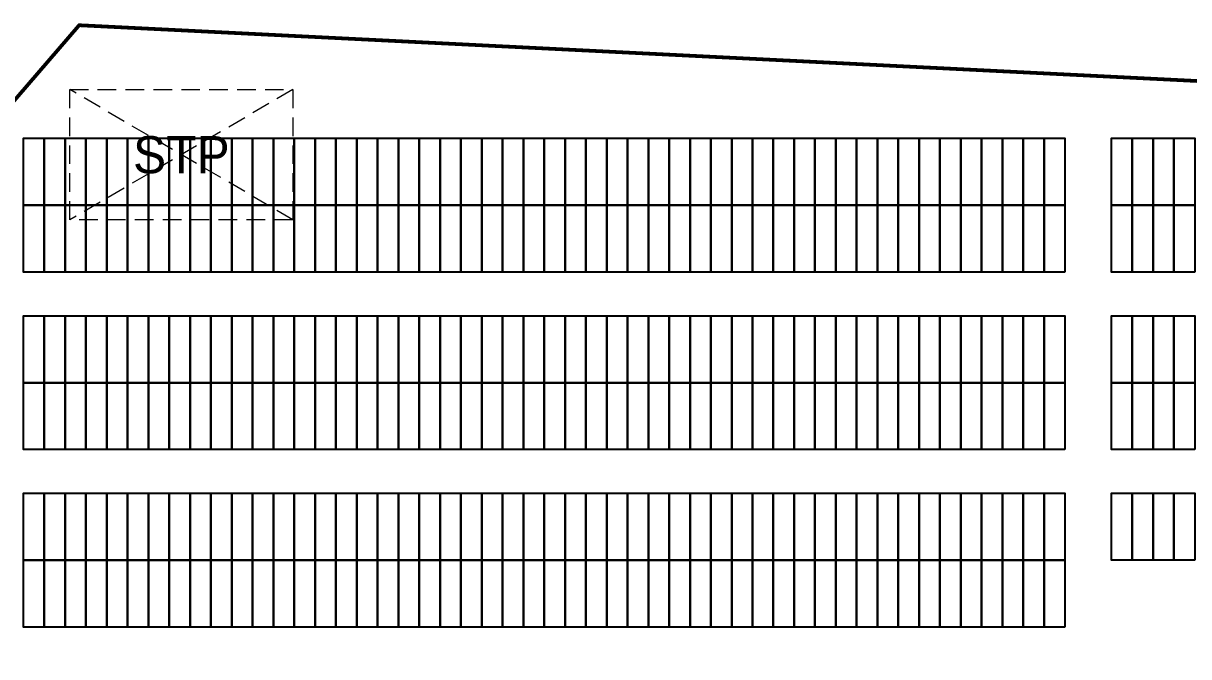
# Model space of a CAD drawing. Header units: metres. Extents: x -1744 to -758, y -4183 to -3914.
# Drawn here: x -1555.07 to -1523.74, y -4009.45 to -3992.43 of the extents above; entities that cross this region are included whole.
import ezdxf
from ezdxf.enums import TextEntityAlignment as Align

# ---------------------------------------------------------------- set-up
doc = ezdxf.new("R2010")
doc.units = ezdxf.units.M
doc.linetypes.add('HIDDEN', pattern=[0.375, 0.25, -0.125])
for name, color, linetype in [('BLK_1_LVL_0_FRONT_SETBACK', 2, 'Continuous'), ('CYCLE_PARKING', 250, 'Continuous'), ('PLOT_BOUNDARY', 70, 'Continuous'), ('TEXT NOTES', 200, 'Continuous'), ('WALL', 7, 'Continuous')]:
    doc.layers.add(name, color=color, linetype=linetype)
doc.layers.add('ELE-', color=5, linetype='Continuous', lineweight=9)
doc.styles.add('NOTES8-6', font='LSANS.TTF', dxfattribs={"height": 6})

# ---------------------------------------------------------------- blocks, each defined once
blk = doc.blocks.new('A$C1C9B1590')
at = {"const_width": 0.1}
blk.add_lwpolyline([(10.363, 73.775), (17.583, 150.636), (51.916, 190.486), (130.618, 186.562), (194.972, 177.421), (246.957, 154.043), (248.226, 147.159), (212.156, 159.117), (200.959, 158.868), (204.545, 165.221), (192.95, 170.436), (166.246, 174.229), (164.271, 157.582), (195.935, 149.965), (164.984, 95.118), (148.395, 97.777), (145.042, 79.482), (10.363, 73.775)], dxfattribs=at)
at = {"layer": 'ELE-', "linetype": 'HIDDEN', "ltscale": 2}
for p, q in [((57.664, 185.258), (51.663, 188.757)), ((57.663, 188.758), (51.664, 185.257))]:
    blk.add_line(p, q, dxfattribs=at)
blk.add_lwpolyline([(51.663, 188.757), (57.664, 188.757), (57.664, 185.258), (51.663, 185.258)], close=True, dxfattribs=at)
at = {"layer": 'TEXT NOTES', "ltscale": 10, "style": 'NOTES8-6'}
blk.add_text('STP', height=1, rotation=0.0104, dxfattribs=at).set_placement((54.663, 187.007), align=Align.MIDDLE_CENTER)

msp = doc.modelspace()

# ---------------------------------------------------------------- linework, layer by layer
at = {"layer": 'BLK_1_LVL_0_FRONT_SETBACK', "color": 2}
msp.add_lwpolyline([(-1534.28655, -4078.9144), (-1523.46615, -4078.9144), (-1523.46615, -4085.01142), (-1484.98515, -4085.01142), (-1484.98515, -4070.70133), (-1475.53635, -4070.70133), (-1475.53635, -3996.36833), (-1553.57281, -3992.47697), (-1584.27375, -4028.11098), (-1584.27375, -4073.69863), (-1574.82495, -4073.69863), (-1574.82495, -4085.01142), (-1534.28655, -4085.01142)], close=True, dxfattribs=at)
at = {"layer": 'CYCLE_PARKING', "color": 250}
for points in [[(-1554.51037, -3997.31619), (-1555.07037, -3997.31619), (-1555.07037, -3995.51619), (-1554.51037, -3995.51619)], [(-1553.95037, -3997.31619), (-1554.51037, -3997.31619), (-1554.51037, -3995.51619), (-1553.95037, -3995.51619)], [(-1553.39037, -3997.31619), (-1553.95037, -3997.31619), (-1553.95037, -3995.51619), (-1553.39037, -3995.51619)], [(-1552.83037, -3997.31619), (-1553.39037, -3997.31619), (-1553.39037, -3995.51619), (-1552.83037, -3995.51619)], [(-1552.27037, -3997.31619), (-1552.83037, -3997.31619), (-1552.83037, -3995.51619), (-1552.27037, -3995.51619)], [(-1551.71037, -3997.31619), (-1552.27037, -3997.31619), (-1552.27037, -3995.51619), (-1551.71037, -3995.51619)], [(-1551.15037, -3997.31619), (-1551.71037, -3997.31619), (-1551.71037, -3995.51619), (-1551.15037, -3995.51619)], [(-1550.59037, -3997.31619), (-1551.15037, -3997.31619), (-1551.15037, -3995.51619), (-1550.59037, -3995.51619)], [(-1550.03037, -3997.31619), (-1550.59037, -3997.31619), (-1550.59037, -3995.51619), (-1550.03037, -3995.51619)], [(-1549.47037, -3997.31619), (-1550.03037, -3997.31619), (-1550.03037, -3995.51619), (-1549.47037, -3995.51619)], [(-1548.91037, -3997.31619), (-1549.47037, -3997.31619), (-1549.47037, -3995.51619), (-1548.91037, -3995.51619)], [(-1548.35037, -3997.31619), (-1548.91037, -3997.31619), (-1548.91037, -3995.51619), (-1548.35037, -3995.51619)], [(-1547.79037, -3997.31619), (-1548.35037, -3997.31619), (-1548.35037, -3995.51619), (-1547.79037, -3995.51619)], [(-1547.23037, -3997.31619), (-1547.79037, -3997.31619), (-1547.79037, -3995.51619), (-1547.23037, -3995.51619)], [(-1546.67037, -3997.31619), (-1547.23037, -3997.31619), (-1547.23037, -3995.51619), (-1546.67037, -3995.51619)], [(-1546.11037, -3997.31619), (-1546.67037, -3997.31619), (-1546.67037, -3995.51619), (-1546.11037, -3995.51619)], [(-1545.55037, -3997.31619), (-1546.11037, -3997.31619), (-1546.11037, -3995.51619), (-1545.55037, -3995.51619)], [(-1544.99037, -3997.31619), (-1545.55037, -3997.31619), (-1545.55037, -3995.51619), (-1544.99037, -3995.51619)], [(-1544.43037, -3997.31619), (-1544.99037, -3997.31619), (-1544.99037, -3995.51619), (-1544.43037, -3995.51619)], [(-1543.87037, -3997.31619), (-1544.43037, -3997.31619), (-1544.43037, -3995.51619), (-1543.87037, -3995.51619)], [(-1543.31037, -3997.31619), (-1543.87037, -3997.31619), (-1543.87037, -3995.51619), (-1543.31037, -3995.51619)], [(-1542.75037, -3997.31619), (-1543.31037, -3997.31619), (-1543.31037, -3995.51619), (-1542.75037, -3995.51619)], [(-1542.19037, -3997.31619), (-1542.75037, -3997.31619), (-1542.75037, -3995.51619), (-1542.19037, -3995.51619)], [(-1541.63037, -3997.31619), (-1542.19037, -3997.31619), (-1542.19037, -3995.51619), (-1541.63037, -3995.51619)], [(-1541.07037, -3997.31619), (-1541.63037, -3997.31619), (-1541.63037, -3995.51619), (-1541.07037, -3995.51619)], [(-1540.51037, -3997.31619), (-1541.07037, -3997.31619), (-1541.07037, -3995.51619), (-1540.51037, -3995.51619)], [(-1539.95037, -3997.31619), (-1540.51037, -3997.31619), (-1540.51037, -3995.51619), (-1539.95037, -3995.51619)], [(-1539.39037, -3997.31619), (-1539.95037, -3997.31619), (-1539.95037, -3995.51619), (-1539.39037, -3995.51619)], [(-1538.83037, -3997.31619), (-1539.39037, -3997.31619), (-1539.39037, -3995.51619), (-1538.83037, -3995.51619)], [(-1538.27037, -3997.31619), (-1538.83037, -3997.31619), (-1538.83037, -3995.51619), (-1538.27037, -3995.51619)], [(-1537.71037, -3997.31619), (-1538.27037, -3997.31619), (-1538.27037, -3995.51619), (-1537.71037, -3995.51619)], [(-1537.15037, -3997.31619), (-1537.71037, -3997.31619), (-1537.71037, -3995.51619), (-1537.15037, -3995.51619)], [(-1536.59037, -3997.31619), (-1537.15037, -3997.31619), (-1537.15037, -3995.51619), (-1536.59037, -3995.51619)], [(-1536.03037, -3997.31619), (-1536.59037, -3997.31619), (-1536.59037, -3995.51619), (-1536.03037, -3995.51619)], [(-1535.47037, -3997.31619), (-1536.03037, -3997.31619), (-1536.03037, -3995.51619), (-1535.47037, -3995.51619)], [(-1534.91037, -3997.31619), (-1535.47037, -3997.31619), (-1535.47037, -3995.51619), (-1534.91037, -3995.51619)], [(-1534.35037, -3997.31619), (-1534.91037, -3997.31619), (-1534.91037, -3995.51619), (-1534.35037, -3995.51619)], [(-1533.79037, -3997.31619), (-1534.35037, -3997.31619), (-1534.35037, -3995.51619), (-1533.79037, -3995.51619)], [(-1533.23037, -3997.31619), (-1533.79037, -3997.31619), (-1533.79037, -3995.51619), (-1533.23037, -3995.51619)], [(-1532.67037, -3997.31619), (-1533.23037, -3997.31619), (-1533.23037, -3995.51619), (-1532.67037, -3995.51619)], [(-1532.11037, -3997.31619), (-1532.67037, -3997.31619), (-1532.67037, -3995.51619), (-1532.11037, -3995.51619)], [(-1531.55037, -3997.31619), (-1532.11037, -3997.31619), (-1532.11037, -3995.51619), (-1531.55037, -3995.51619)], [(-1530.99037, -3997.31619), (-1531.55037, -3997.31619), (-1531.55037, -3995.51619), (-1530.99037, -3995.51619)], [(-1530.43037, -3997.31619), (-1530.99037, -3997.31619), (-1530.99037, -3995.51619), (-1530.43037, -3995.51619)], [(-1529.87037, -3997.31619), (-1530.43037, -3997.31619), (-1530.43037, -3995.51619), (-1529.87037, -3995.51619)], [(-1529.31037, -3997.31619), (-1529.87037, -3997.31619), (-1529.87037, -3995.51619), (-1529.31037, -3995.51619)], [(-1528.75037, -3997.31619), (-1529.31037, -3997.31619), (-1529.31037, -3995.51619), (-1528.75037, -3995.51619)], [(-1528.19037, -3997.31619), (-1528.75037, -3997.31619), (-1528.75037, -3995.51619), (-1528.19037, -3995.51619)], [(-1527.63037, -3997.31619), (-1528.19037, -3997.31619), (-1528.19037, -3995.51619), (-1527.63037, -3995.51619)], [(-1527.07037, -3997.31619), (-1527.63037, -3997.31619), (-1527.63037, -3995.51619), (-1527.07037, -3995.51619)], [(-1525.26119, -3997.31619), (-1525.82119, -3997.31619), (-1525.82119, -3995.51619), (-1525.26119, -3995.51619)], [(-1524.70119, -3997.31619), (-1525.26119, -3997.31619), (-1525.26119, -3995.51619), (-1524.70119, -3995.51619)], [(-1524.14119, -3997.31619), (-1524.70119, -3997.31619), (-1524.70119, -3995.51619), (-1524.14119, -3995.51619)], [(-1523.58119, -3997.31619), (-1524.14119, -3997.31619), (-1524.14119, -3995.51619), (-1523.58119, -3995.51619)], [(-1554.51037, -3999.11619), (-1555.07037, -3999.11619), (-1555.07037, -3997.31619), (-1554.51037, -3997.31619)], [(-1553.95037, -3999.11619), (-1554.51037, -3999.11619), (-1554.51037, -3997.31619), (-1553.95037, -3997.31619)], [(-1553.39037, -3999.11619), (-1553.95037, -3999.11619), (-1553.95037, -3997.31619), (-1553.39037, -3997.31619)], [(-1552.83037, -3999.11619), (-1553.39037, -3999.11619), (-1553.39037, -3997.31619), (-1552.83037, -3997.31619)], [(-1552.27037, -3999.11619), (-1552.83037, -3999.11619), (-1552.83037, -3997.31619), (-1552.27037, -3997.31619)], [(-1551.71037, -3999.11619), (-1552.27037, -3999.11619), (-1552.27037, -3997.31619), (-1551.71037, -3997.31619)], [(-1551.15037, -3999.11619), (-1551.71037, -3999.11619), (-1551.71037, -3997.31619), (-1551.15037, -3997.31619)], [(-1550.59037, -3999.11619), (-1551.15037, -3999.11619), (-1551.15037, -3997.31619), (-1550.59037, -3997.31619)], [(-1550.03037, -3999.11619), (-1550.59037, -3999.11619), (-1550.59037, -3997.31619), (-1550.03037, -3997.31619)], [(-1549.47037, -3999.11619), (-1550.03037, -3999.11619), (-1550.03037, -3997.31619), (-1549.47037, -3997.31619)], [(-1548.91037, -3999.11619), (-1549.47037, -3999.11619), (-1549.47037, -3997.31619), (-1548.91037, -3997.31619)], [(-1548.35037, -3999.11619), (-1548.91037, -3999.11619), (-1548.91037, -3997.31619), (-1548.35037, -3997.31619)], [(-1547.79037, -3999.11619), (-1548.35037, -3999.11619), (-1548.35037, -3997.31619), (-1547.79037, -3997.31619)], [(-1547.23037, -3999.11619), (-1547.79037, -3999.11619), (-1547.79037, -3997.31619), (-1547.23037, -3997.31619)], [(-1546.67037, -3999.11619), (-1547.23037, -3999.11619), (-1547.23037, -3997.31619), (-1546.67037, -3997.31619)], [(-1546.11037, -3999.11619), (-1546.67037, -3999.11619), (-1546.67037, -3997.31619), (-1546.11037, -3997.31619)], [(-1545.55037, -3999.11619), (-1546.11037, -3999.11619), (-1546.11037, -3997.31619), (-1545.55037, -3997.31619)], [(-1544.99037, -3999.11619), (-1545.55037, -3999.11619), (-1545.55037, -3997.31619), (-1544.99037, -3997.31619)], [(-1544.43037, -3999.11619), (-1544.99037, -3999.11619), (-1544.99037, -3997.31619), (-1544.43037, -3997.31619)], [(-1543.87037, -3999.11619), (-1544.43037, -3999.11619), (-1544.43037, -3997.31619), (-1543.87037, -3997.31619)], [(-1543.31037, -3999.11619), (-1543.87037, -3999.11619), (-1543.87037, -3997.31619), (-1543.31037, -3997.31619)], [(-1542.75037, -3999.11619), (-1543.31037, -3999.11619), (-1543.31037, -3997.31619), (-1542.75037, -3997.31619)], [(-1542.19037, -3999.11619), (-1542.75037, -3999.11619), (-1542.75037, -3997.31619), (-1542.19037, -3997.31619)], [(-1541.63037, -3999.11619), (-1542.19037, -3999.11619), (-1542.19037, -3997.31619), (-1541.63037, -3997.31619)], [(-1541.07037, -3999.11619), (-1541.63037, -3999.11619), (-1541.63037, -3997.31619), (-1541.07037, -3997.31619)], [(-1540.51037, -3999.11619), (-1541.07037, -3999.11619), (-1541.07037, -3997.31619), (-1540.51037, -3997.31619)], [(-1539.95037, -3999.11619), (-1540.51037, -3999.11619), (-1540.51037, -3997.31619), (-1539.95037, -3997.31619)], [(-1539.39037, -3999.11619), (-1539.95037, -3999.11619), (-1539.95037, -3997.31619), (-1539.39037, -3997.31619)], [(-1538.83037, -3999.11619), (-1539.39037, -3999.11619), (-1539.39037, -3997.31619), (-1538.83037, -3997.31619)], [(-1538.27037, -3999.11619), (-1538.83037, -3999.11619), (-1538.83037, -3997.31619), (-1538.27037, -3997.31619)], [(-1537.71037, -3999.11619), (-1538.27037, -3999.11619), (-1538.27037, -3997.31619), (-1537.71037, -3997.31619)], [(-1537.15037, -3999.11619), (-1537.71037, -3999.11619), (-1537.71037, -3997.31619), (-1537.15037, -3997.31619)], [(-1536.59037, -3999.11619), (-1537.15037, -3999.11619), (-1537.15037, -3997.31619), (-1536.59037, -3997.31619)], [(-1536.03037, -3999.11619), (-1536.59037, -3999.11619), (-1536.59037, -3997.31619), (-1536.03037, -3997.31619)], [(-1535.47037, -3999.11619), (-1536.03037, -3999.11619), (-1536.03037, -3997.31619), (-1535.47037, -3997.31619)], [(-1534.91037, -3999.11619), (-1535.47037, -3999.11619), (-1535.47037, -3997.31619), (-1534.91037, -3997.31619)], [(-1534.35037, -3999.11619), (-1534.91037, -3999.11619), (-1534.91037, -3997.31619), (-1534.35037, -3997.31619)], [(-1533.79037, -3999.11619), (-1534.35037, -3999.11619), (-1534.35037, -3997.31619), (-1533.79037, -3997.31619)], [(-1533.23037, -3999.11619), (-1533.79037, -3999.11619), (-1533.79037, -3997.31619), (-1533.23037, -3997.31619)], [(-1532.67037, -3999.11619), (-1533.23037, -3999.11619), (-1533.23037, -3997.31619), (-1532.67037, -3997.31619)], [(-1532.11037, -3999.11619), (-1532.67037, -3999.11619), (-1532.67037, -3997.31619), (-1532.11037, -3997.31619)], [(-1531.55037, -3999.11619), (-1532.11037, -3999.11619), (-1532.11037, -3997.31619), (-1531.55037, -3997.31619)], [(-1530.99037, -3999.11619), (-1531.55037, -3999.11619), (-1531.55037, -3997.31619), (-1530.99037, -3997.31619)], [(-1530.43037, -3999.11619), (-1530.99037, -3999.11619), (-1530.99037, -3997.31619), (-1530.43037, -3997.31619)], [(-1529.87037, -3999.11619), (-1530.43037, -3999.11619), (-1530.43037, -3997.31619), (-1529.87037, -3997.31619)], [(-1529.31037, -3999.11619), (-1529.87037, -3999.11619), (-1529.87037, -3997.31619), (-1529.31037, -3997.31619)], [(-1528.75037, -3999.11619), (-1529.31037, -3999.11619), (-1529.31037, -3997.31619), (-1528.75037, -3997.31619)], [(-1528.19037, -3999.11619), (-1528.75037, -3999.11619), (-1528.75037, -3997.31619), (-1528.19037, -3997.31619)], [(-1527.63037, -3999.11619), (-1528.19037, -3999.11619), (-1528.19037, -3997.31619), (-1527.63037, -3997.31619)], [(-1527.07037, -3999.11619), (-1527.63037, -3999.11619), (-1527.63037, -3997.31619), (-1527.07037, -3997.31619)], [(-1525.26119, -3999.11619), (-1525.82119, -3999.11619), (-1525.82119, -3997.31619), (-1525.26119, -3997.31619)], [(-1524.70119, -3999.11619), (-1525.26119, -3999.11619), (-1525.26119, -3997.31619), (-1524.70119, -3997.31619)], [(-1524.14119, -3999.11619), (-1524.70119, -3999.11619), (-1524.70119, -3997.31619), (-1524.14119, -3997.31619)], [(-1523.58119, -3999.11619), (-1524.14119, -3999.11619), (-1524.14119, -3997.31619), (-1523.58119, -3997.31619)], [(-1554.51037, -4002.08242), (-1555.07037, -4002.08242), (-1555.07037, -4000.28242), (-1554.51037, -4000.28242)], [(-1553.95037, -4002.08242), (-1554.51037, -4002.08242), (-1554.51037, -4000.28242), (-1553.95037, -4000.28242)], [(-1553.39037, -4002.08242), (-1553.95037, -4002.08242), (-1553.95037, -4000.28242), (-1553.39037, -4000.28242)], [(-1552.83037, -4002.08242), (-1553.39037, -4002.08242), (-1553.39037, -4000.28242), (-1552.83037, -4000.28242)], [(-1552.27037, -4002.08242), (-1552.83037, -4002.08242), (-1552.83037, -4000.28242), (-1552.27037, -4000.28242)], [(-1551.71037, -4002.08242), (-1552.27037, -4002.08242), (-1552.27037, -4000.28242), (-1551.71037, -4000.28242)], [(-1551.15037, -4002.08242), (-1551.71037, -4002.08242), (-1551.71037, -4000.28242), (-1551.15037, -4000.28242)], [(-1550.59037, -4002.08242), (-1551.15037, -4002.08242), (-1551.15037, -4000.28242), (-1550.59037, -4000.28242)], [(-1550.03037, -4002.08242), (-1550.59037, -4002.08242), (-1550.59037, -4000.28242), (-1550.03037, -4000.28242)], [(-1549.47037, -4002.08242), (-1550.03037, -4002.08242), (-1550.03037, -4000.28242), (-1549.47037, -4000.28242)], [(-1548.91037, -4002.08242), (-1549.47037, -4002.08242), (-1549.47037, -4000.28242), (-1548.91037, -4000.28242)], [(-1548.35037, -4002.08242), (-1548.91037, -4002.08242), (-1548.91037, -4000.28242), (-1548.35037, -4000.28242)], [(-1547.79037, -4002.08242), (-1548.35037, -4002.08242), (-1548.35037, -4000.28242), (-1547.79037, -4000.28242)], [(-1547.23037, -4002.08242), (-1547.79037, -4002.08242), (-1547.79037, -4000.28242), (-1547.23037, -4000.28242)], [(-1546.67037, -4002.08242), (-1547.23037, -4002.08242), (-1547.23037, -4000.28242), (-1546.67037, -4000.28242)], [(-1546.11037, -4002.08242), (-1546.67037, -4002.08242), (-1546.67037, -4000.28242), (-1546.11037, -4000.28242)], [(-1545.55037, -4002.08242), (-1546.11037, -4002.08242), (-1546.11037, -4000.28242), (-1545.55037, -4000.28242)], [(-1544.99037, -4002.08242), (-1545.55037, -4002.08242), (-1545.55037, -4000.28242), (-1544.99037, -4000.28242)], [(-1544.43037, -4002.08242), (-1544.99037, -4002.08242), (-1544.99037, -4000.28242), (-1544.43037, -4000.28242)], [(-1543.87037, -4002.08242), (-1544.43037, -4002.08242), (-1544.43037, -4000.28242), (-1543.87037, -4000.28242)], [(-1543.31037, -4002.08242), (-1543.87037, -4002.08242), (-1543.87037, -4000.28242), (-1543.31037, -4000.28242)], [(-1542.75037, -4002.08242), (-1543.31037, -4002.08242), (-1543.31037, -4000.28242), (-1542.75037, -4000.28242)], [(-1542.19037, -4002.08242), (-1542.75037, -4002.08242), (-1542.75037, -4000.28242), (-1542.19037, -4000.28242)], [(-1541.63037, -4002.08242), (-1542.19037, -4002.08242), (-1542.19037, -4000.28242), (-1541.63037, -4000.28242)], [(-1541.07037, -4002.08242), (-1541.63037, -4002.08242), (-1541.63037, -4000.28242), (-1541.07037, -4000.28242)], [(-1540.51037, -4002.08242), (-1541.07037, -4002.08242), (-1541.07037, -4000.28242), (-1540.51037, -4000.28242)], [(-1539.95037, -4002.08242), (-1540.51037, -4002.08242), (-1540.51037, -4000.28242), (-1539.95037, -4000.28242)], [(-1539.39037, -4002.08242), (-1539.95037, -4002.08242), (-1539.95037, -4000.28242), (-1539.39037, -4000.28242)], [(-1538.83037, -4002.08242), (-1539.39037, -4002.08242), (-1539.39037, -4000.28242), (-1538.83037, -4000.28242)], [(-1538.27037, -4002.08242), (-1538.83037, -4002.08242), (-1538.83037, -4000.28242), (-1538.27037, -4000.28242)], [(-1537.71037, -4002.08242), (-1538.27037, -4002.08242), (-1538.27037, -4000.28242), (-1537.71037, -4000.28242)], [(-1537.15037, -4002.08242), (-1537.71037, -4002.08242), (-1537.71037, -4000.28242), (-1537.15037, -4000.28242)], [(-1536.59037, -4002.08242), (-1537.15037, -4002.08242), (-1537.15037, -4000.28242), (-1536.59037, -4000.28242)], [(-1536.03037, -4002.08242), (-1536.59037, -4002.08242), (-1536.59037, -4000.28242), (-1536.03037, -4000.28242)], [(-1535.47037, -4002.08242), (-1536.03037, -4002.08242), (-1536.03037, -4000.28242), (-1535.47037, -4000.28242)], [(-1534.91037, -4002.08242), (-1535.47037, -4002.08242), (-1535.47037, -4000.28242), (-1534.91037, -4000.28242)], [(-1534.35037, -4002.08242), (-1534.91037, -4002.08242), (-1534.91037, -4000.28242), (-1534.35037, -4000.28242)], [(-1533.79037, -4002.08242), (-1534.35037, -4002.08242), (-1534.35037, -4000.28242), (-1533.79037, -4000.28242)], [(-1533.23037, -4002.08242), (-1533.79037, -4002.08242), (-1533.79037, -4000.28242), (-1533.23037, -4000.28242)], [(-1532.67037, -4002.08242), (-1533.23037, -4002.08242), (-1533.23037, -4000.28242), (-1532.67037, -4000.28242)], [(-1532.11037, -4002.08242), (-1532.67037, -4002.08242), (-1532.67037, -4000.28242), (-1532.11037, -4000.28242)], [(-1531.55037, -4002.08242), (-1532.11037, -4002.08242), (-1532.11037, -4000.28242), (-1531.55037, -4000.28242)], [(-1530.99037, -4002.08242), (-1531.55037, -4002.08242), (-1531.55037, -4000.28242), (-1530.99037, -4000.28242)], [(-1530.43037, -4002.08242), (-1530.99037, -4002.08242), (-1530.99037, -4000.28242), (-1530.43037, -4000.28242)], [(-1529.87037, -4002.08242), (-1530.43037, -4002.08242), (-1530.43037, -4000.28242), (-1529.87037, -4000.28242)], [(-1529.31037, -4002.08242), (-1529.87037, -4002.08242), (-1529.87037, -4000.28242), (-1529.31037, -4000.28242)], [(-1528.75037, -4002.08242), (-1529.31037, -4002.08242), (-1529.31037, -4000.28242), (-1528.75037, -4000.28242)], [(-1528.19037, -4002.08242), (-1528.75037, -4002.08242), (-1528.75037, -4000.28242), (-1528.19037, -4000.28242)], [(-1527.63037, -4002.08242), (-1528.19037, -4002.08242), (-1528.19037, -4000.28242), (-1527.63037, -4000.28242)], [(-1527.07037, -4002.08242), (-1527.63037, -4002.08242), (-1527.63037, -4000.28242), (-1527.07037, -4000.28242)], [(-1525.26119, -4002.08242), (-1525.82119, -4002.08242), (-1525.82119, -4000.28242), (-1525.26119, -4000.28242)], [(-1524.70119, -4002.08242), (-1525.26119, -4002.08242), (-1525.26119, -4000.28242), (-1524.70119, -4000.28242)], [(-1524.14119, -4002.08242), (-1524.70119, -4002.08242), (-1524.70119, -4000.28242), (-1524.14119, -4000.28242)], [(-1523.58119, -4002.08242), (-1524.14119, -4002.08242), (-1524.14119, -4000.28242), (-1523.58119, -4000.28242)], [(-1554.51037, -4003.88242), (-1555.07037, -4003.88242), (-1555.07037, -4002.08242), (-1554.51037, -4002.08242)], [(-1553.95037, -4003.88242), (-1554.51037, -4003.88242), (-1554.51037, -4002.08242), (-1553.95037, -4002.08242)], [(-1553.39037, -4003.88242), (-1553.95037, -4003.88242), (-1553.95037, -4002.08242), (-1553.39037, -4002.08242)], [(-1552.83037, -4003.88242), (-1553.39037, -4003.88242), (-1553.39037, -4002.08242), (-1552.83037, -4002.08242)], [(-1552.27037, -4003.88242), (-1552.83037, -4003.88242), (-1552.83037, -4002.08242), (-1552.27037, -4002.08242)], [(-1551.71037, -4003.88242), (-1552.27037, -4003.88242), (-1552.27037, -4002.08242), (-1551.71037, -4002.08242)], [(-1551.15037, -4003.88242), (-1551.71037, -4003.88242), (-1551.71037, -4002.08242), (-1551.15037, -4002.08242)], [(-1550.59037, -4003.88242), (-1551.15037, -4003.88242), (-1551.15037, -4002.08242), (-1550.59037, -4002.08242)], [(-1550.03037, -4003.88242), (-1550.59037, -4003.88242), (-1550.59037, -4002.08242), (-1550.03037, -4002.08242)], [(-1549.47037, -4003.88242), (-1550.03037, -4003.88242), (-1550.03037, -4002.08242), (-1549.47037, -4002.08242)], [(-1548.91037, -4003.88242), (-1549.47037, -4003.88242), (-1549.47037, -4002.08242), (-1548.91037, -4002.08242)], [(-1548.35037, -4003.88242), (-1548.91037, -4003.88242), (-1548.91037, -4002.08242), (-1548.35037, -4002.08242)], [(-1547.79037, -4003.88242), (-1548.35037, -4003.88242), (-1548.35037, -4002.08242), (-1547.79037, -4002.08242)], [(-1547.23037, -4003.88242), (-1547.79037, -4003.88242), (-1547.79037, -4002.08242), (-1547.23037, -4002.08242)], [(-1546.67037, -4003.88242), (-1547.23037, -4003.88242), (-1547.23037, -4002.08242), (-1546.67037, -4002.08242)], [(-1546.11037, -4003.88242), (-1546.67037, -4003.88242), (-1546.67037, -4002.08242), (-1546.11037, -4002.08242)], [(-1545.55037, -4003.88242), (-1546.11037, -4003.88242), (-1546.11037, -4002.08242), (-1545.55037, -4002.08242)], [(-1544.99037, -4003.88242), (-1545.55037, -4003.88242), (-1545.55037, -4002.08242), (-1544.99037, -4002.08242)], [(-1544.43037, -4003.88242), (-1544.99037, -4003.88242), (-1544.99037, -4002.08242), (-1544.43037, -4002.08242)], [(-1543.87037, -4003.88242), (-1544.43037, -4003.88242), (-1544.43037, -4002.08242), (-1543.87037, -4002.08242)], [(-1543.31037, -4003.88242), (-1543.87037, -4003.88242), (-1543.87037, -4002.08242), (-1543.31037, -4002.08242)], [(-1542.75037, -4003.88242), (-1543.31037, -4003.88242), (-1543.31037, -4002.08242), (-1542.75037, -4002.08242)], [(-1542.19037, -4003.88242), (-1542.75037, -4003.88242), (-1542.75037, -4002.08242), (-1542.19037, -4002.08242)], [(-1541.63037, -4003.88242), (-1542.19037, -4003.88242), (-1542.19037, -4002.08242), (-1541.63037, -4002.08242)], [(-1541.07037, -4003.88242), (-1541.63037, -4003.88242), (-1541.63037, -4002.08242), (-1541.07037, -4002.08242)], [(-1540.51037, -4003.88242), (-1541.07037, -4003.88242), (-1541.07037, -4002.08242), (-1540.51037, -4002.08242)], [(-1539.95037, -4003.88242), (-1540.51037, -4003.88242), (-1540.51037, -4002.08242), (-1539.95037, -4002.08242)], [(-1539.39037, -4003.88242), (-1539.95037, -4003.88242), (-1539.95037, -4002.08242), (-1539.39037, -4002.08242)], [(-1538.83037, -4003.88242), (-1539.39037, -4003.88242), (-1539.39037, -4002.08242), (-1538.83037, -4002.08242)], [(-1538.27037, -4003.88242), (-1538.83037, -4003.88242), (-1538.83037, -4002.08242), (-1538.27037, -4002.08242)], [(-1537.71037, -4003.88242), (-1538.27037, -4003.88242), (-1538.27037, -4002.08242), (-1537.71037, -4002.08242)], [(-1537.15037, -4003.88242), (-1537.71037, -4003.88242), (-1537.71037, -4002.08242), (-1537.15037, -4002.08242)], [(-1536.59037, -4003.88242), (-1537.15037, -4003.88242), (-1537.15037, -4002.08242), (-1536.59037, -4002.08242)], [(-1536.03037, -4003.88242), (-1536.59037, -4003.88242), (-1536.59037, -4002.08242), (-1536.03037, -4002.08242)], [(-1535.47037, -4003.88242), (-1536.03037, -4003.88242), (-1536.03037, -4002.08242), (-1535.47037, -4002.08242)], [(-1534.91037, -4003.88242), (-1535.47037, -4003.88242), (-1535.47037, -4002.08242), (-1534.91037, -4002.08242)], [(-1534.35037, -4003.88242), (-1534.91037, -4003.88242), (-1534.91037, -4002.08242), (-1534.35037, -4002.08242)], [(-1533.79037, -4003.88242), (-1534.35037, -4003.88242), (-1534.35037, -4002.08242), (-1533.79037, -4002.08242)], [(-1533.23037, -4003.88242), (-1533.79037, -4003.88242), (-1533.79037, -4002.08242), (-1533.23037, -4002.08242)], [(-1532.67037, -4003.88242), (-1533.23037, -4003.88242), (-1533.23037, -4002.08242), (-1532.67037, -4002.08242)], [(-1532.11037, -4003.88242), (-1532.67037, -4003.88242), (-1532.67037, -4002.08242), (-1532.11037, -4002.08242)], [(-1531.55037, -4003.88242), (-1532.11037, -4003.88242), (-1532.11037, -4002.08242), (-1531.55037, -4002.08242)], [(-1530.99037, -4003.88242), (-1531.55037, -4003.88242), (-1531.55037, -4002.08242), (-1530.99037, -4002.08242)], [(-1530.43037, -4003.88242), (-1530.99037, -4003.88242), (-1530.99037, -4002.08242), (-1530.43037, -4002.08242)], [(-1529.87037, -4003.88242), (-1530.43037, -4003.88242), (-1530.43037, -4002.08242), (-1529.87037, -4002.08242)], [(-1529.31037, -4003.88242), (-1529.87037, -4003.88242), (-1529.87037, -4002.08242), (-1529.31037, -4002.08242)], [(-1528.75037, -4003.88242), (-1529.31037, -4003.88242), (-1529.31037, -4002.08242), (-1528.75037, -4002.08242)], [(-1528.19037, -4003.88242), (-1528.75037, -4003.88242), (-1528.75037, -4002.08242), (-1528.19037, -4002.08242)], [(-1527.63037, -4003.88242), (-1528.19037, -4003.88242), (-1528.19037, -4002.08242), (-1527.63037, -4002.08242)], [(-1527.07037, -4003.88242), (-1527.63037, -4003.88242), (-1527.63037, -4002.08242), (-1527.07037, -4002.08242)], [(-1525.26119, -4003.88242), (-1525.82119, -4003.88242), (-1525.82119, -4002.08242), (-1525.26119, -4002.08242)], [(-1524.70119, -4003.88242), (-1525.26119, -4003.88242), (-1525.26119, -4002.08242), (-1524.70119, -4002.08242)], [(-1524.14119, -4003.88242), (-1524.70119, -4003.88242), (-1524.70119, -4002.08242), (-1524.14119, -4002.08242)], [(-1523.58119, -4003.88242), (-1524.14119, -4003.88242), (-1524.14119, -4002.08242), (-1523.58119, -4002.08242)], [(-1554.51037, -4006.84865), (-1555.07037, -4006.84865), (-1555.07037, -4005.04865), (-1554.51037, -4005.04865)], [(-1553.95037, -4006.84865), (-1554.51037, -4006.84865), (-1554.51037, -4005.04865), (-1553.95037, -4005.04865)], [(-1553.39037, -4006.84865), (-1553.95037, -4006.84865), (-1553.95037, -4005.04865), (-1553.39037, -4005.04865)], [(-1552.83037, -4006.84865), (-1553.39037, -4006.84865), (-1553.39037, -4005.04865), (-1552.83037, -4005.04865)], [(-1552.27037, -4006.84865), (-1552.83037, -4006.84865), (-1552.83037, -4005.04865), (-1552.27037, -4005.04865)], [(-1551.71037, -4006.84865), (-1552.27037, -4006.84865), (-1552.27037, -4005.04865), (-1551.71037, -4005.04865)], [(-1551.15037, -4006.84865), (-1551.71037, -4006.84865), (-1551.71037, -4005.04865), (-1551.15037, -4005.04865)], [(-1550.59037, -4006.84865), (-1551.15037, -4006.84865), (-1551.15037, -4005.04865), (-1550.59037, -4005.04865)], [(-1550.03037, -4006.84865), (-1550.59037, -4006.84865), (-1550.59037, -4005.04865), (-1550.03037, -4005.04865)], [(-1549.47037, -4006.84865), (-1550.03037, -4006.84865), (-1550.03037, -4005.04865), (-1549.47037, -4005.04865)], [(-1548.91037, -4006.84865), (-1549.47037, -4006.84865), (-1549.47037, -4005.04865), (-1548.91037, -4005.04865)], [(-1548.35037, -4006.84865), (-1548.91037, -4006.84865), (-1548.91037, -4005.04865), (-1548.35037, -4005.04865)], [(-1547.79037, -4006.84865), (-1548.35037, -4006.84865), (-1548.35037, -4005.04865), (-1547.79037, -4005.04865)], [(-1547.23037, -4006.84865), (-1547.79037, -4006.84865), (-1547.79037, -4005.04865), (-1547.23037, -4005.04865)], [(-1546.67037, -4006.84865), (-1547.23037, -4006.84865), (-1547.23037, -4005.04865), (-1546.67037, -4005.04865)], [(-1546.11037, -4006.84865), (-1546.67037, -4006.84865), (-1546.67037, -4005.04865), (-1546.11037, -4005.04865)], [(-1545.55037, -4006.84865), (-1546.11037, -4006.84865), (-1546.11037, -4005.04865), (-1545.55037, -4005.04865)], [(-1544.99037, -4006.84865), (-1545.55037, -4006.84865), (-1545.55037, -4005.04865), (-1544.99037, -4005.04865)], [(-1544.43037, -4006.84865), (-1544.99037, -4006.84865), (-1544.99037, -4005.04865), (-1544.43037, -4005.04865)], [(-1543.87037, -4006.84865), (-1544.43037, -4006.84865), (-1544.43037, -4005.04865), (-1543.87037, -4005.04865)], [(-1543.31037, -4006.84865), (-1543.87037, -4006.84865), (-1543.87037, -4005.04865), (-1543.31037, -4005.04865)], [(-1542.75037, -4006.84865), (-1543.31037, -4006.84865), (-1543.31037, -4005.04865), (-1542.75037, -4005.04865)], [(-1542.19037, -4006.84865), (-1542.75037, -4006.84865), (-1542.75037, -4005.04865), (-1542.19037, -4005.04865)], [(-1541.63037, -4006.84865), (-1542.19037, -4006.84865), (-1542.19037, -4005.04865), (-1541.63037, -4005.04865)], [(-1541.07037, -4006.84865), (-1541.63037, -4006.84865), (-1541.63037, -4005.04865), (-1541.07037, -4005.04865)], [(-1540.51037, -4006.84865), (-1541.07037, -4006.84865), (-1541.07037, -4005.04865), (-1540.51037, -4005.04865)], [(-1539.95037, -4006.84865), (-1540.51037, -4006.84865), (-1540.51037, -4005.04865), (-1539.95037, -4005.04865)], [(-1539.39037, -4006.84865), (-1539.95037, -4006.84865), (-1539.95037, -4005.04865), (-1539.39037, -4005.04865)], [(-1538.83037, -4006.84865), (-1539.39037, -4006.84865), (-1539.39037, -4005.04865), (-1538.83037, -4005.04865)], [(-1538.27037, -4006.84865), (-1538.83037, -4006.84865), (-1538.83037, -4005.04865), (-1538.27037, -4005.04865)], [(-1537.71037, -4006.84865), (-1538.27037, -4006.84865), (-1538.27037, -4005.04865), (-1537.71037, -4005.04865)], [(-1537.15037, -4006.84865), (-1537.71037, -4006.84865), (-1537.71037, -4005.04865), (-1537.15037, -4005.04865)], [(-1536.59037, -4006.84865), (-1537.15037, -4006.84865), (-1537.15037, -4005.04865), (-1536.59037, -4005.04865)], [(-1536.03037, -4006.84865), (-1536.59037, -4006.84865), (-1536.59037, -4005.04865), (-1536.03037, -4005.04865)], [(-1535.47037, -4006.84865), (-1536.03037, -4006.84865), (-1536.03037, -4005.04865), (-1535.47037, -4005.04865)], [(-1534.91037, -4006.84865), (-1535.47037, -4006.84865), (-1535.47037, -4005.04865), (-1534.91037, -4005.04865)], [(-1534.35037, -4006.84865), (-1534.91037, -4006.84865), (-1534.91037, -4005.04865), (-1534.35037, -4005.04865)], [(-1533.79037, -4006.84865), (-1534.35037, -4006.84865), (-1534.35037, -4005.04865), (-1533.79037, -4005.04865)], [(-1533.23037, -4006.84865), (-1533.79037, -4006.84865), (-1533.79037, -4005.04865), (-1533.23037, -4005.04865)], [(-1532.67037, -4006.84865), (-1533.23037, -4006.84865), (-1533.23037, -4005.04865), (-1532.67037, -4005.04865)], [(-1532.11037, -4006.84865), (-1532.67037, -4006.84865), (-1532.67037, -4005.04865), (-1532.11037, -4005.04865)], [(-1531.55037, -4006.84865), (-1532.11037, -4006.84865), (-1532.11037, -4005.04865), (-1531.55037, -4005.04865)], [(-1530.99037, -4006.84865), (-1531.55037, -4006.84865), (-1531.55037, -4005.04865), (-1530.99037, -4005.04865)], [(-1530.43037, -4006.84865), (-1530.99037, -4006.84865), (-1530.99037, -4005.04865), (-1530.43037, -4005.04865)], [(-1529.87037, -4006.84865), (-1530.43037, -4006.84865), (-1530.43037, -4005.04865), (-1529.87037, -4005.04865)], [(-1529.31037, -4006.84865), (-1529.87037, -4006.84865), (-1529.87037, -4005.04865), (-1529.31037, -4005.04865)], [(-1528.75037, -4006.84865), (-1529.31037, -4006.84865), (-1529.31037, -4005.04865), (-1528.75037, -4005.04865)], [(-1528.19037, -4006.84865), (-1528.75037, -4006.84865), (-1528.75037, -4005.04865), (-1528.19037, -4005.04865)], [(-1527.63037, -4006.84865), (-1528.19037, -4006.84865), (-1528.19037, -4005.04865), (-1527.63037, -4005.04865)], [(-1527.07037, -4006.84865), (-1527.63037, -4006.84865), (-1527.63037, -4005.04865), (-1527.07037, -4005.04865)], [(-1525.26119, -4006.84865), (-1525.82119, -4006.84865), (-1525.82119, -4005.04865), (-1525.26119, -4005.04865)], [(-1524.70119, -4006.84865), (-1525.26119, -4006.84865), (-1525.26119, -4005.04865), (-1524.70119, -4005.04865)], [(-1524.14119, -4006.84865), (-1524.70119, -4006.84865), (-1524.70119, -4005.04865), (-1524.14119, -4005.04865)], [(-1523.58119, -4006.84865), (-1524.14119, -4006.84865), (-1524.14119, -4005.04865), (-1523.58119, -4005.04865)], [(-1554.51037, -4008.64865), (-1555.07037, -4008.64865), (-1555.07037, -4006.84865), (-1554.51037, -4006.84865)], [(-1553.95037, -4008.64865), (-1554.51037, -4008.64865), (-1554.51037, -4006.84865), (-1553.95037, -4006.84865)], [(-1553.39037, -4008.64865), (-1553.95037, -4008.64865), (-1553.95037, -4006.84865), (-1553.39037, -4006.84865)], [(-1552.83037, -4008.64865), (-1553.39037, -4008.64865), (-1553.39037, -4006.84865), (-1552.83037, -4006.84865)], [(-1552.27037, -4008.64865), (-1552.83037, -4008.64865), (-1552.83037, -4006.84865), (-1552.27037, -4006.84865)], [(-1551.71037, -4008.64865), (-1552.27037, -4008.64865), (-1552.27037, -4006.84865), (-1551.71037, -4006.84865)], [(-1551.15037, -4008.64865), (-1551.71037, -4008.64865), (-1551.71037, -4006.84865), (-1551.15037, -4006.84865)], [(-1550.59037, -4008.64865), (-1551.15037, -4008.64865), (-1551.15037, -4006.84865), (-1550.59037, -4006.84865)], [(-1550.03037, -4008.64865), (-1550.59037, -4008.64865), (-1550.59037, -4006.84865), (-1550.03037, -4006.84865)], [(-1549.47037, -4008.64865), (-1550.03037, -4008.64865), (-1550.03037, -4006.84865), (-1549.47037, -4006.84865)], [(-1548.91037, -4008.64865), (-1549.47037, -4008.64865), (-1549.47037, -4006.84865), (-1548.91037, -4006.84865)], [(-1548.35037, -4008.64865), (-1548.91037, -4008.64865), (-1548.91037, -4006.84865), (-1548.35037, -4006.84865)], [(-1547.79037, -4008.64865), (-1548.35037, -4008.64865), (-1548.35037, -4006.84865), (-1547.79037, -4006.84865)], [(-1547.23037, -4008.64865), (-1547.79037, -4008.64865), (-1547.79037, -4006.84865), (-1547.23037, -4006.84865)], [(-1546.67037, -4008.64865), (-1547.23037, -4008.64865), (-1547.23037, -4006.84865), (-1546.67037, -4006.84865)], [(-1546.11037, -4008.64865), (-1546.67037, -4008.64865), (-1546.67037, -4006.84865), (-1546.11037, -4006.84865)], [(-1545.55037, -4008.64865), (-1546.11037, -4008.64865), (-1546.11037, -4006.84865), (-1545.55037, -4006.84865)], [(-1544.99037, -4008.64865), (-1545.55037, -4008.64865), (-1545.55037, -4006.84865), (-1544.99037, -4006.84865)], [(-1544.43037, -4008.64865), (-1544.99037, -4008.64865), (-1544.99037, -4006.84865), (-1544.43037, -4006.84865)], [(-1543.87037, -4008.64865), (-1544.43037, -4008.64865), (-1544.43037, -4006.84865), (-1543.87037, -4006.84865)], [(-1543.31037, -4008.64865), (-1543.87037, -4008.64865), (-1543.87037, -4006.84865), (-1543.31037, -4006.84865)], [(-1542.75037, -4008.64865), (-1543.31037, -4008.64865), (-1543.31037, -4006.84865), (-1542.75037, -4006.84865)], [(-1542.19037, -4008.64865), (-1542.75037, -4008.64865), (-1542.75037, -4006.84865), (-1542.19037, -4006.84865)], [(-1541.63037, -4008.64865), (-1542.19037, -4008.64865), (-1542.19037, -4006.84865), (-1541.63037, -4006.84865)], [(-1541.07037, -4008.64865), (-1541.63037, -4008.64865), (-1541.63037, -4006.84865), (-1541.07037, -4006.84865)], [(-1540.51037, -4008.64865), (-1541.07037, -4008.64865), (-1541.07037, -4006.84865), (-1540.51037, -4006.84865)], [(-1539.95037, -4008.64865), (-1540.51037, -4008.64865), (-1540.51037, -4006.84865), (-1539.95037, -4006.84865)], [(-1539.39037, -4008.64865), (-1539.95037, -4008.64865), (-1539.95037, -4006.84865), (-1539.39037, -4006.84865)], [(-1538.83037, -4008.64865), (-1539.39037, -4008.64865), (-1539.39037, -4006.84865), (-1538.83037, -4006.84865)], [(-1538.27037, -4008.64865), (-1538.83037, -4008.64865), (-1538.83037, -4006.84865), (-1538.27037, -4006.84865)], [(-1537.71037, -4008.64865), (-1538.27037, -4008.64865), (-1538.27037, -4006.84865), (-1537.71037, -4006.84865)], [(-1537.15037, -4008.64865), (-1537.71037, -4008.64865), (-1537.71037, -4006.84865), (-1537.15037, -4006.84865)], [(-1536.59037, -4008.64865), (-1537.15037, -4008.64865), (-1537.15037, -4006.84865), (-1536.59037, -4006.84865)], [(-1536.03037, -4008.64865), (-1536.59037, -4008.64865), (-1536.59037, -4006.84865), (-1536.03037, -4006.84865)], [(-1535.47037, -4008.64865), (-1536.03037, -4008.64865), (-1536.03037, -4006.84865), (-1535.47037, -4006.84865)], [(-1534.91037, -4008.64865), (-1535.47037, -4008.64865), (-1535.47037, -4006.84865), (-1534.91037, -4006.84865)], [(-1534.35037, -4008.64865), (-1534.91037, -4008.64865), (-1534.91037, -4006.84865), (-1534.35037, -4006.84865)], [(-1533.79037, -4008.64865), (-1534.35037, -4008.64865), (-1534.35037, -4006.84865), (-1533.79037, -4006.84865)], [(-1533.23037, -4008.64865), (-1533.79037, -4008.64865), (-1533.79037, -4006.84865), (-1533.23037, -4006.84865)], [(-1532.67037, -4008.64865), (-1533.23037, -4008.64865), (-1533.23037, -4006.84865), (-1532.67037, -4006.84865)], [(-1532.11037, -4008.64865), (-1532.67037, -4008.64865), (-1532.67037, -4006.84865), (-1532.11037, -4006.84865)], [(-1531.55037, -4008.64865), (-1532.11037, -4008.64865), (-1532.11037, -4006.84865), (-1531.55037, -4006.84865)], [(-1530.99037, -4008.64865), (-1531.55037, -4008.64865), (-1531.55037, -4006.84865), (-1530.99037, -4006.84865)], [(-1530.43037, -4008.64865), (-1530.99037, -4008.64865), (-1530.99037, -4006.84865), (-1530.43037, -4006.84865)], [(-1529.87037, -4008.64865), (-1530.43037, -4008.64865), (-1530.43037, -4006.84865), (-1529.87037, -4006.84865)], [(-1529.31037, -4008.64865), (-1529.87037, -4008.64865), (-1529.87037, -4006.84865), (-1529.31037, -4006.84865)], [(-1528.75037, -4008.64865), (-1529.31037, -4008.64865), (-1529.31037, -4006.84865), (-1528.75037, -4006.84865)], [(-1528.19037, -4008.64865), (-1528.75037, -4008.64865), (-1528.75037, -4006.84865), (-1528.19037, -4006.84865)], [(-1527.63037, -4008.64865), (-1528.19037, -4008.64865), (-1528.19037, -4006.84865), (-1527.63037, -4006.84865)], [(-1527.07037, -4008.64865), (-1527.63037, -4008.64865), (-1527.63037, -4006.84865), (-1527.07037, -4006.84865)]]:
    msp.add_lwpolyline(points, close=True, dxfattribs=at)
at = {"layer": 'PLOT_BOUNDARY', "color": 70}
msp.add_lwpolyline([(-1595.1255, -4109.18838), (-1587.90586, -4032.32671), (-1553.57281, -3992.47697), (-1474.8706, -3996.40153), (-1410.53308, -4005.53503), (-1358.53115, -4028.92018), (-1357.26265, -4035.80429), (-1393.33224, -4023.84665), (-1404.52947, -4024.09556), (-1400.94388, -4017.7418), (-1412.53911, -4012.52744), (-1439.24215, -4008.73451), (-1441.2172, -4025.38166), (-1409.55329, -4032.99787), (-1440.50502, -4087.84506), (-1457.09326, -4085.18602), (-1460.44637, -4103.48128)], close=True, dxfattribs=at)

# ---------------------------------------------------------------- block references
at = {"layer": 'WALL'}
msp.add_blockref('A$C1C9B1590', (-1605.48862, -4182.96317), dxfattribs=at)

doc.saveas('drawing.dxf')
